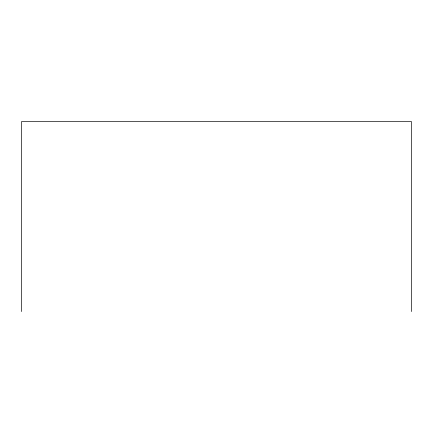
<?xml version="1.0" encoding="UTF-8"?>
<svg xmlns="http://www.w3.org/2000/svg" width="433" height="433" viewBox="0 0 433 433"><rect width="100%" height="100%" fill="white"/><g stroke="black" fill="none" stroke-linecap="round" stroke-linejoin="round"><path stroke-width="0.65" d="M411.35 311.549L411.35 121.451L21.65 121.451L21.65 311.549"/></g></svg>
